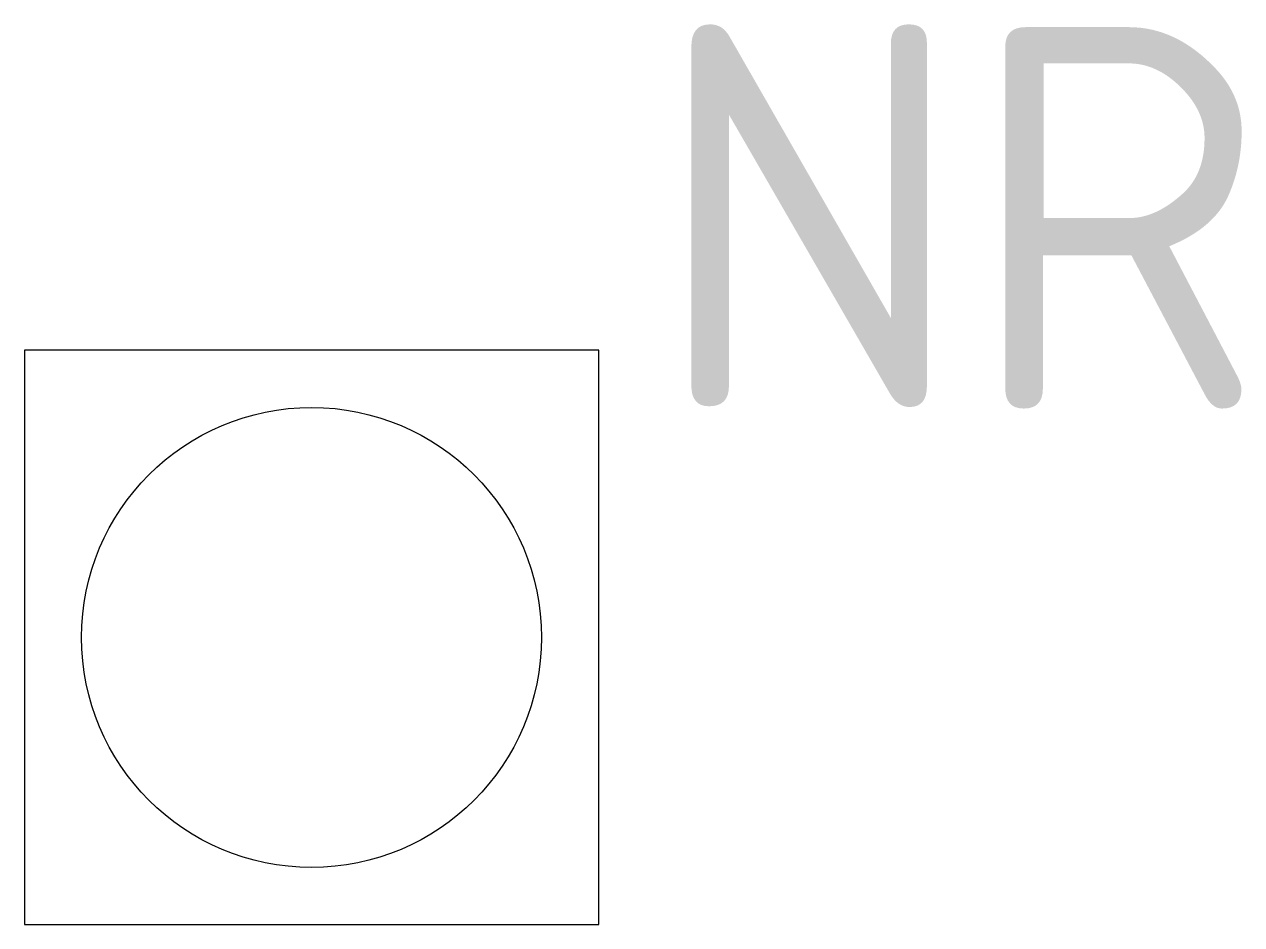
# Model space of a CAD drawing. Extents: x -1.88 to 6.07, y -1.88 to 4.
import ezdxf

# ---------------------------------------------------------------- set-up
doc = ezdxf.new("R2010")
doc.units = 0
doc.styles.add('NLCS-ISO', font='NLCS-ISO.ttf')

msp = doc.modelspace()

# ---------------------------------------------------------------- linework, layer by layer
at = {"flags": 128}
msp.add_lwpolyline([(-1.875, 1.875), (-1.875, -1.875), (1.875, -1.875), (1.875, 1.875)], close=True, dxfattribs=at)
at = {"color": 0, "linetype": 'Continuous'}
msp.add_circle((0, 0), 1.5015, dxfattribs=at)

# ---------------------------------------------------------------- texts
at = {"style": 'NLCS-ISO'}
msp.add_attdef('NR', (2.224, 1.4943), '', height=2.5, dxfattribs=at)

doc.saveas('drawing.dxf')
